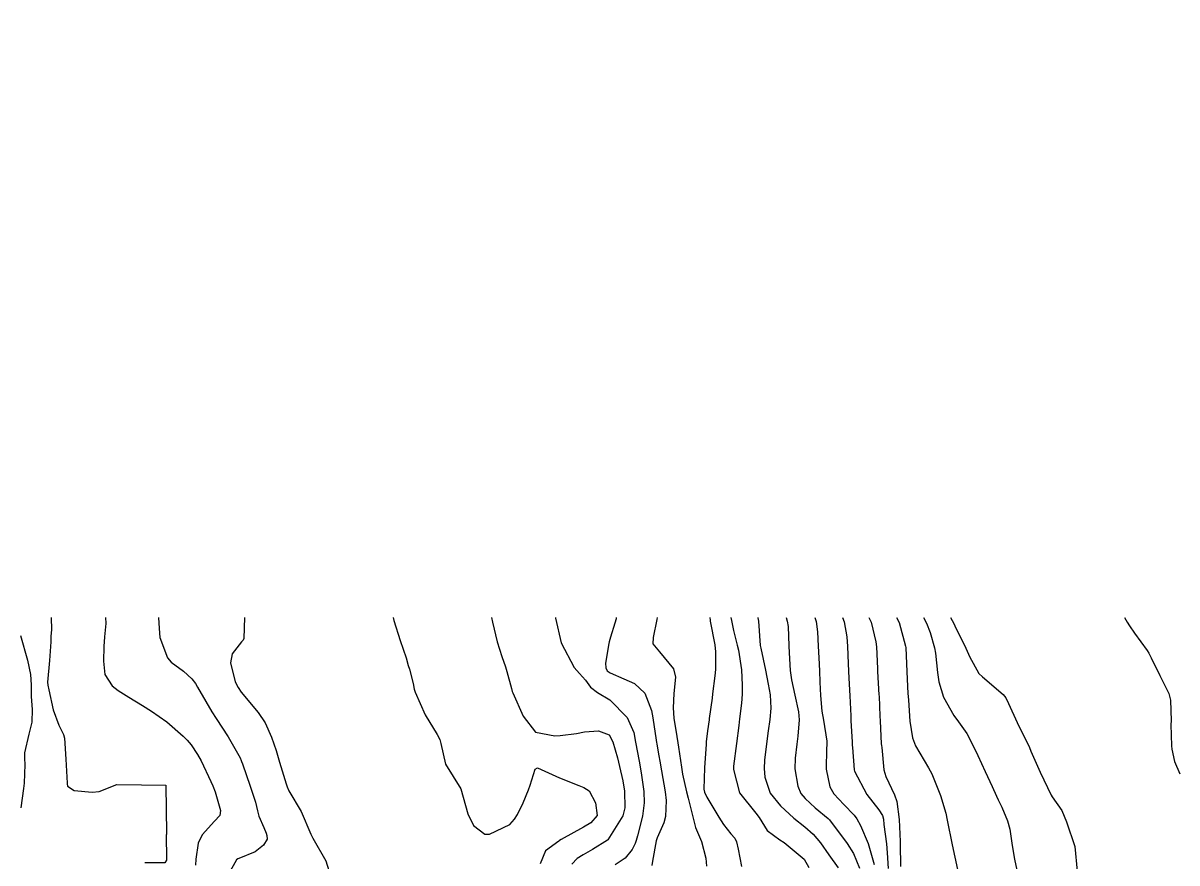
# Model space of a CAD drawing. Header units: metres. Extents: x 318500 to 325275, y 7408834 to 7428799.
# Drawn here: x 323797.2 to 323891.1, y 7421480 to 7421548.4 of the extents above; entities that cross this region are included whole.
import ezdxf

# ---------------------------------------------------------------- set-up
doc = ezdxf.new("R2010")
doc.units = ezdxf.units.M
doc.header["$MEASUREMENT"] = 0
for name, color, linetype in [('Curvas de Nivel 1m', 11, 'Continuous'), ('Curvas de Nivel 5m', 15, 'Continuous'), ('Vias Primárias', 230, 'Continuous')]:
    doc.layers.add(name, color=color, linetype=linetype)

msp = doc.modelspace()

# ---------------------------------------------------------------- linework, layer by layer
at = {"layer": 'Curvas de Nivel 1m', "flags": 128}
for points, elevation in [([(323799.505, 7421500), (323799.515, 7421499.01), (323799.484, 7421498.503), (323799.461, 7421498.035), (323799.372, 7421496.504), (323799.207, 7421494.761), (323799.226, 7421494.506), (323799.315, 7421494.134), (323799.673, 7421492.499), (323800.129, 7421491.264), (323800.51, 7421490.486), (323800.593, 7421490.191), (323800.701, 7421488.483), (323800.797, 7421486.524), (323800.803, 7421486.481), (323800.837, 7421486.294), (323801.364, 7421485.943), (323802.83, 7421485.792), (323803.416, 7421485.867), (323804.84, 7421486.43), (323806.84, 7421486.4), (323808.84, 7421486.38), (323808.855, 7421484.379), (323808.881, 7421482.469), (323808.875, 7421482.379), (323808.868, 7421482.299), (323808.887, 7421480.378), (323808.875, 7421480.261), (323808.755, 7421480.048), (323807.11, 7421480.041)], 773), ([(323803.923, 7421500), (323803.942, 7421499.52), (323803.843, 7421498.447), (323803.797, 7421497.639), (323803.754, 7421496.448), (323803.875, 7421495.362), (323804.458, 7421494.437), (323804.945, 7421494.08), (323805.818, 7421493.535), (323806.927, 7421492.844), (323807.666, 7421492.393), (323808.907, 7421491.522), (323810.247, 7421490.36), (323810.57, 7421490.038), (323810.883, 7421489.642), (323811.396, 7421488.863), (323811.709, 7421488.337), (323812.489, 7421486.682), (323812.639, 7421486.323), (323812.833, 7421485.822), (323813.269, 7421484.315), (323813.211, 7421483.91), (323812.801, 7421483.45), (323811.797, 7421482.335), (323811.465, 7421481.654), (323811.256, 7421480.343), (323811.238, 7421479.858)], 772), ([(323808.229, 7421500), (323808.284, 7421499.114), (323808.33, 7421498.387), (323808.975, 7421496.734), (323809.27, 7421496.376), (323810.256, 7421495.653), (323810.957, 7421495.022), (323811.24, 7421494.633), (323811.409, 7421494.343), (323812.095, 7421493.17), (323812.58, 7421492.325), (323812.912, 7421491.785), (323813.896, 7421490.31), (323814.873, 7421488.605), (323814.96, 7421488.388), (323814.992, 7421488.298), (323815.057, 7421488.107), (323815.683, 7421486.287), (323816.126, 7421484.975), (323816.297, 7421484.278), (323816.391, 7421483.861), (323816.797, 7421482.932), (323816.989, 7421482.464), (323817.053, 7421482.266), (323817.076, 7421481.975), (323816.778, 7421481.481), (323816.101, 7421480.949), (323814.762, 7421480.413), (323814.68, 7421480.382), (323814.585, 7421480.302), (323813.928, 7421479.122)], 771), ([(323827.326, 7421500), (323827.389, 7421499.77), (323827.894, 7421498.127), (323828.379, 7421496.719), (323828.553, 7421496.116), (323828.652, 7421495.8), (323828.955, 7421494.65), (323829.026, 7421494.184), (323829.046, 7421494.109), (323829.118, 7421493.937), (323829.913, 7421492.095), (323830.896, 7421490.492), (323831.119, 7421490.078), (323831.205, 7421489.758), (323831.568, 7421488.073), (323832.84, 7421486.06), (323833.394, 7421484.051), (323833.856, 7421483.099), (323834.794, 7421482.385), (323835.149, 7421482.381), (323836.802, 7421483.18), (323837.202, 7421483.6), (323837.445, 7421483.994), (323837.891, 7421484.922), (323838.326, 7421485.985), (323838.467, 7421486.363), (323838.866, 7421487.685), (323839.067, 7421487.777), (323840.855, 7421486.956), (323842.439, 7421486.333), (323842.844, 7421486.188), (323843.277, 7421485.916), (323843.796, 7421484.94), (323843.914, 7421483.909), (323843.408, 7421483.31), (323842.8, 7421482.949), (323840.992, 7421481.947), (323840.866, 7421481.871), (323840.788, 7421481.828), (323839.711, 7421481.031), (323839.275, 7421479.972)], 769), ([(323835.329, 7421500), (323835.417, 7421499.631), (323835.786, 7421498.018), (323836.171, 7421496.824), (323836.452, 7421496.008), (323836.576, 7421495.616), (323836.952, 7421494.223), (323837.016, 7421493.999), (323837.055, 7421493.893), (323837.903, 7421491.99), (323838.9, 7421490.674), (323840.475, 7421490.378), (323840.897, 7421490.407), (323842.246, 7421490.583), (323842.902, 7421490.716), (323844.017, 7421490.795), (323844.898, 7421490.463), (323845.195, 7421489.895), (323845.578, 7421488.591), (323845.747, 7421487.887), (323846.018, 7421486.717), (323846.149, 7421485.88), (323846.181, 7421484.518), (323846.002, 7421483.882), (323844.79, 7421481.923), (323844.76, 7421481.9), (323843.547, 7421481.144), (323842.772, 7421480.695), (323842.299, 7421480.395), (323841.869, 7421479.933)], 768), ([(323840.517, 7421500), (323840.531, 7421499.957), (323841, 7421497.95), (323842.049, 7421495.939), (323842.472, 7421495.442), (323842.96, 7421494.912), (323843.386, 7421494.347), (323843.942, 7421493.91), (323844.941, 7421493.305), (323846.368, 7421491.878), (323846.902, 7421490.659), (323847.039, 7421489.869), (323847.326, 7421488.317), (323847.408, 7421487.862), (323847.53, 7421487.189), (323847.725, 7421485.857), (323847.737, 7421484.945), (323847.595, 7421483.858), (323847.189, 7421482.259), (323847.089, 7421481.866), (323847.02, 7421481.633), (323846.779, 7421481.128), (323846.205, 7421480.441), (323845.376, 7421479.891)], 767), ([(323845.468, 7421500), (323845.461, 7421499.894), (323845.366, 7421499.554), (323845.008, 7421498.413), (323844.883, 7421498.02), (323844.856, 7421497.902), (323844.586, 7421496.296), (323844.622, 7421495.905), (323844.74, 7421495.674), (323844.966, 7421495.501), (323846.102, 7421495.023), (323846.958, 7421494.637), (323847.798, 7421493.862), (323848.336, 7421492.449), (323848.44, 7421491.855), (323848.712, 7421490.032), (323848.738, 7421489.852), (323848.762, 7421489.724), (323848.882, 7421489.061), (323849.07, 7421488.036), (323849.104, 7421487.838), (323849.153, 7421487.549), (323849.458, 7421485.834), (323849.538, 7421485.124), (323849.477, 7421483.833), (323849.346, 7421483.293), (323848.793, 7421482.092), (323848.721, 7421481.841), (323848.411, 7421480.199), (323848.364, 7421479.846)], 766), ([(323853.091, 7421500), (323853.106, 7421499.789), (323853.119, 7421499.699), (323853.487, 7421497.785), (323853.559, 7421497.217), (323853.544, 7421495.784), (323853.494, 7421495.255), (323853.313, 7421493.786), (323853.274, 7421493.458), (323853.044, 7421491.789), (323853.028, 7421491.679), (323852.905, 7421490.779), (323852.779, 7421489.905), (323852.791, 7421489.791), (323852.794, 7421489.696), (323852.657, 7421487.793), (323852.606, 7421486.032), (323852.652, 7421485.793), (323852.834, 7421485.399), (323853.817, 7421483.78), (323854.2, 7421483.172), (323854.797, 7421482.425), (323855.107, 7421482.071), (323855.243, 7421481.755), (323855.38, 7421481.155), (323855.659, 7421479.751)], 764), ([(323854.796, 7421500), (323854.838, 7421499.772), (323855.018, 7421498.952), (323855.313, 7421497.765), (323855.414, 7421497.344), (323855.661, 7421495.76), (323855.706, 7421494.508), (323855.707, 7421493.759), (323855.667, 7421493.032), (323855.505, 7421491.761), (323855.442, 7421491.232), (323855.253, 7421489.765), (323855.009, 7421487.906), (323855.002, 7421487.768), (323855, 7421487.636), (323855.502, 7421485.76), (323856.815, 7421484.103), (323857.098, 7421483.736), (323857.755, 7421482.681), (323858.792, 7421481.912), (323859.13, 7421481.707), (323860.77, 7421480.348), (323861.144, 7421479.684)], 763), ([(323856.979, 7421500), (323857.031, 7421499.821), (323857.047, 7421499.756), (323857.052, 7421499.74), (323857.053, 7421499.716), (323857.186, 7421497.737), (323857.223, 7421497.51), (323857.607, 7421495.73), (323857.83, 7421494.598), (323857.982, 7421493.725), (323858.037, 7421492.62), (323857.961, 7421491.724), (323857.839, 7421490.793), (323857.706, 7421489.728), (323857.541, 7421488.395), (323857.51, 7421487.73), (323857.568, 7421487.021), (323857.996, 7421485.723), (323858.825, 7421484.689), (323859.919, 7421483.699), (323860.803, 7421482.983), (323861.498, 7421482.377), (323862.096, 7421481.67), (323862.776, 7421480.696), (323863.521, 7421479.649)], 762), ([(323859.293, 7421500), (323859.385, 7421499.706), (323859.452, 7421499.278), (323859.524, 7421497.705), (323859.55, 7421497.147), (323859.626, 7421495.703), (323859.722, 7421494.943), (323859.992, 7421493.7), (323860.299, 7421492.327), (323860.345, 7421491.696), (323860.235, 7421490.361), (323860.159, 7421489.697), (323860.019, 7421488.558), (323860.011, 7421487.699), (323860.258, 7421486.287), (323860.492, 7421485.693), (323860.834, 7421485.275), (323861.668, 7421484.522), (323862.705, 7421483.662), (323862.766, 7421483.608), (323862.818, 7421483.548), (323864.262, 7421481.638), (323864.778, 7421480.81), (323865.262, 7421479.625)], 761), ([(323863.868, 7421500), (323864.012, 7421499.645), (323864.218, 7421498.435), (323864.272, 7421497.641), (323864.342, 7421496.277), (323864.376, 7421495.639), (323864.4, 7421495.075), (323864.472, 7421493.637), (323864.544, 7421492.017), (323864.565, 7421491.635), (323864.658, 7421489.869), (323864.669, 7421489.633), (323864.682, 7421489.428), (323864.839, 7421487.63), (323864.868, 7421487.516), (323865.863, 7421485.62), (323866.828, 7421484.376), (323867.132, 7421483.915), (323867.204, 7421483.604), (323867.244, 7421483.174), (323867.445, 7421481.6), (323867.507, 7421480.871), (323867.598, 7421479.597)], 759), ([(323866.029, 7421500), (323866.212, 7421499.618), (323866.597, 7421498.024), (323866.637, 7421497.614), (323866.72, 7421495.867), (323866.735, 7421495.612), (323866.847, 7421493.715), (323866.855, 7421493.611), (323866.926, 7421491.977), (323866.946, 7421491.61), (323867.034, 7421489.741), (323867.048, 7421489.608), (323867.072, 7421489.433), (323867.243, 7421487.604), (323867.394, 7421487.07), (323868.11, 7421485.591), (323868.299, 7421485.052), (323868.484, 7421483.585), (323868.575, 7421481.801), (323868.582, 7421481.583), (323868.592, 7421479.753)], 758), ([(323868.277, 7421500), (323868.479, 7421499.588), (323869.002, 7421497.68), (323869.02, 7421497.58), (323869.023, 7421497.556), (323869.114, 7421495.578), (323869.199, 7421493.823), (323869.219, 7421493.576), (323869.247, 7421493.274), (323869.36, 7421491.573), (323869.561, 7421490.225), (323869.824, 7421489.566), (323870.873, 7421487.781), (323870.998, 7421487.549), (323871.133, 7421487.28), (323871.857, 7421485.54), (323872.281, 7421484.08), (323872.397, 7421483.534), (323872.79, 7421481.53), (323873.228, 7421479.523)], 757), ([(323870.46, 7421500), (323870.713, 7421499.555), (323871.018, 7421498.782), (323871.363, 7421497.546), (323871.432, 7421497.107), (323871.597, 7421495.544), (323871.725, 7421494.78), (323872.091, 7421493.539), (323872.927, 7421492.029), (323873.318, 7421491.524), (323873.982, 7421490.586), (323874.547, 7421489.505), (323874.889, 7421488.77), (323875.492, 7421487.491), (323876.063, 7421486.27), (323876.419, 7421485.476), (323876.549, 7421485.186), (323876.831, 7421484.592), (323877.307, 7421483.465), (323877.482, 7421482.791), (323877.683, 7421481.461), (323877.873, 7421480.36), (323878.053, 7421479.457)], 756), ([(323886.83, 7421500), (323887.034, 7421499.624), (323887.22, 7421499.337), (323887.628, 7421498.724), (323888.654, 7421497.315), (323888.79, 7421497.105), (323888.994, 7421496.73), (323889.696, 7421495.303), (323890.416, 7421493.838), (323890.565, 7421493.294), (323890.615, 7421491.603), (323890.596, 7421491.293), (323890.633, 7421489.562), (323890.664, 7421489.292), (323890.885, 7421488.296), (323891.323, 7421487.283)], 754), ([(323797, 7421498.54), (323797.577, 7421496.531), (323797.814, 7421495.383), (323797.863, 7421494.526), (323797.879, 7421493.583), (323797.958, 7421492.524), (323797.93, 7421491.499), (323797.679, 7421490.528), (323797.338, 7421488.996), (323797.326, 7421488.533), (323797.354, 7421488.042), (323797.309, 7421486.533), (323797.259, 7421486.108), (323797.025, 7421484.537)], 774)]:
    msp.add_lwpolyline(points, dxfattribs=dict(at, elevation=elevation))
at = {"layer": 'Curvas de Nivel 5m', "flags": 128}
for points, elevation in [([(323815.215, 7421500), (323815.178, 7421498.297), (323815.128, 7421498.168), (323814.996, 7421498.039), (323814.225, 7421497.064), (323814.09, 7421496.309), (323814.476, 7421494.784), (323814.7, 7421494.303), (323814.944, 7421493.922), (323816.338, 7421492.279), (323816.907, 7421491.432), (323817.435, 7421490.262), (323817.809, 7421489.185), (323818.071, 7421488.252), (323818.611, 7421486.476), (323818.69, 7421486.242), (323818.835, 7421485.919), (323819.826, 7421484.23), (323820.619, 7421482.395), (323820.7, 7421482.221), (323820.788, 7421482.071), (323821.84, 7421480.204), (323822.374, 7421478.557)], 770), ([(323848.809, 7421500), (323848.78, 7421499.852), (323848.471, 7421498.392), (323848.447, 7421497.856), (323848.99, 7421497.203), (323850.133, 7421495.833), (323850.3, 7421495.167), (323850.157, 7421493.832), (323850.093, 7421492.672), (323850.17, 7421491.831), (323850.4, 7421490.325), (323850.48, 7421489.826), (323850.53, 7421489.467), (323850.768, 7421487.821), (323850.862, 7421487.258), (323851.179, 7421485.815), (323851.328, 7421485.317), (323851.695, 7421483.807), (323851.921, 7421482.923), (323852.402, 7421481.796), (323852.77, 7421480.428), (323852.819, 7421479.789)], 765), ([(323861.617, 7421500), (323861.728, 7421499.68), (323861.85, 7421498.845), (323861.905, 7421497.676), (323861.945, 7421496.716), (323861.996, 7421495.675), (323862.038, 7421494.751), (323862.092, 7421493.673), (323862.205, 7421492.397), (323862.324, 7421491.669), (323862.61, 7421489.948), (323862.616, 7421489.664), (323862.581, 7421489.359), (323862.542, 7421487.665), (323862.849, 7421486.229), (323863.184, 7421485.655), (323863.982, 7421484.793), (323864.823, 7421483.918), (323865.041, 7421483.628), (323865.336, 7421483.1), (323865.98, 7421481.618), (323866.461, 7421479.916)], 760), ([(323872.66, 7421500), (323872.803, 7421499.761), (323872.928, 7421499.531), (323873.027, 7421499.339), (323873.925, 7421497.516), (323874.248, 7421496.77), (323874.931, 7421495.501), (323874.953, 7421495.474), (323874.979, 7421495.449), (323875.277, 7421495.194), (323876.954, 7421493.745), (323877.171, 7421493.468), (323877.389, 7421493.02), (323878.086, 7421491.458), (323878.904, 7421489.813), (323879.036, 7421489.583), (323879.096, 7421489.447), (323879.202, 7421489.138), (323879.973, 7421487.433), (323880.842, 7421485.56), (323880.93, 7421485.419), (323881.728, 7421484.305), (323882.1, 7421483.401), (323882.79, 7421481.39), (323882.972, 7421479.388)], 755)]:
    msp.add_lwpolyline(points, dxfattribs=dict(at, elevation=elevation))
at = {"layer": 'Vias Primárias'}
for points in [[(323715.644, 7420145.548, 0), (323709.04, 7420132.939)], [(323831.088, 7420001.787, 0), (323833.844, 7420008.443, 0.220888)]]:
    msp.add_lwpolyline(points, format="xyb", dxfattribs=at)

doc.saveas('drawing.dxf')
